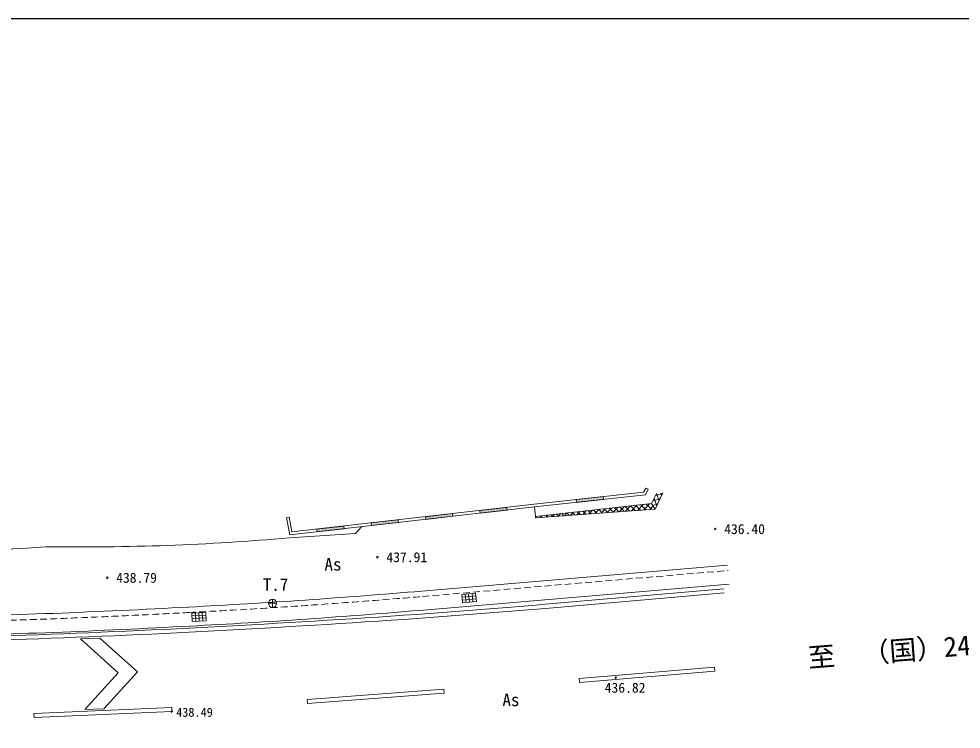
# Model space of a CAD drawing. Units: millimetres, scale not verified. Extents: x 5000 to 205306, y 4475 to 143512.
# Drawn here: x 123301 to 157922, y 117411 to 143512 of the extents above; entities that cross this region are included whole.
import ezdxf
from ezdxf.enums import TextEntityAlignment as Align

# ---------------------------------------------------------------- set-up
doc = ezdxf.new("R2010")
doc.units = ezdxf.units.MM
doc.header["$LTSCALE"] = 250
doc.linetypes.add('USER2', pattern=[1.5, 1, -0.5])
for name, color, linetype, lineweight in [('図枠', 7, 'Continuous', 25), ('基準点プロット', 7, 'Continuous', 13), ('汎用Layer', 7, 'Continuous', 13), ('独標', 7, 'Continuous', 13), ('現況', 7, 'Continuous', 13), ('道路標識', 7, 'Continuous', 13)]:
    doc.layers.add(name, color=color, linetype=linetype, lineweight=lineweight)
doc.layers.add('基準点点名', color=7, linetype='Continuous')
doc.styles.add('ＭＳ ゴシック', font='')
doc.styles.get('ＭＳ ゴシック').set_extended_font_data('MS Gothic')

msp = doc.modelspace()

# ---------------------------------------------------------------- hatches: boundary and pattern name
at = {"layer": '独標'}
for points in [[(148859.7, 124763.3, 0.41421), (148889.7, 124733.3, 0.41421)], [(136449.3, 123729.5, 0.41422), (136479.3, 123699.5, 0.41422)], [(145209.1, 119300.8, 0.41422), (145239.1, 119270.8, 0.41422)], [(128894.1, 118056.1, 0.41421), (128924.1, 118026.1, 0.41421)]]:
    msp.add_hatch(color=256, dxfattribs=at).paths.add_polyline_path(points)
h = msp.add_hatch(color=256, dxfattribs=at)
edge = h.paths.add_edge_path()
edge.add_ellipse((126550.8, 122973.8), major_axis=(23, 19.3), ratio=1, start_angle=140, end_angle=-40)
at = {"layer": '現況'}
for points in [[(144778.6, 125854.7), (143784.6, 125745.4), (143773.6, 125844.8), (144767.6, 125954.1)], [(139244.6, 125232.3), (138251.1, 125118.6), (138239.8, 125217.9), (139233.3, 125331.7)], [(141240.9, 125461), (140247.4, 125347.2), (140236, 125446.5), (141229.6, 125560.3)], [(137248.4, 125003.7), (136254.8, 124889.9), (136243.5, 124989.3), (137237, 125103.1)], [(135252.1, 124775.1), (134258.6, 124661.3), (134247.2, 124760.6), (135240.7, 124874.4)]]:
    msp.add_hatch(color=256, dxfattribs=at).paths.add_polyline_path(points)

# ---------------------------------------------------------------- linework, layer by layer
at = {"layer": '図枠'}
msp.add_lwpolyline([(5040.7, 5000), (205168.5, 5044), (205305.7, 143512), (5000, 143509.7)], close=True, dxfattribs=at)
at = {"layer": '基準点プロット'}
for p, q in [((132468.9, 122034.9), (132768.9, 122034.9)), ((132618.9, 121884.9), (132618.9, 122184.9))]:
    msp.add_line(p, q, dxfattribs=at)
msp.add_circle((132618.9, 122034.9), 150, dxfattribs=at)
at = {"layer": '独標'}
for points in [[(148859.7, 124763.3, 0.41421), (148889.7, 124733.3, 0.41421)], [(136449.3, 123729.5, 0.41422), (136479.3, 123699.5, 0.41422)], [(145209.1, 119300.8, 0.41422), (145239.1, 119270.8, 0.41422)], [(128894.1, 118056.1, 0.41421), (128924.1, 118026.1, 0.41421)]]:
    msp.add_lwpolyline(points, format="xyb", close=True, dxfattribs=at)
for centre, start, end in [((148889.7, 124763.3), 0, 180), ((136479.3, 123729.5), 0, 180), ((126550.8, 122973.8), 360, 180), ((126550.8, 122973.8), 180, 360), ((145239.1, 119300.8), 0, 180), ((128924.1, 118056.1), 0, 180)]:
    msp.add_arc(centre, 30, start, end, dxfattribs=at)
at = {"layer": '現況'}
for p, q in [((146419.9, 126223.6), (146330.6, 126268.7)), ((146732.5, 126066.1), (146546.4, 125697.1)), ((146683.5, 125499.1), (146963.6, 126094)), ((146688.5, 125979.1), (146954.6, 126074.8)), ((146826.9, 125803.5), (146732.5, 126066.1)), ((146917.3, 125995.4), (146885.2, 126084.6)), ((146470.2, 125688.8), (146257.9, 125467.9)), ((146352.2, 125675.8), (146546.5, 125489)), ((146546.4, 125697.1), (146683.5, 125499.1)), ((146590.4, 125784.3), (146864.3, 125882.9)), ((146595.2, 125626.7), (146773.9, 125691)), ((146736.5, 125611.6), (146639.4, 125881.6)), ((142282, 125227.9), (142243.7, 125575.8)), ((143212.7, 125330.4), (143124.1, 125238.3)), ((143244.8, 125333.9), (143328.7, 125253.3)), ((143445.4, 125356), (143348, 125254.7)), ((143439.1, 125355.3), (143529.9, 125268)), ((143678, 125381.6), (143571.8, 125271.1)), ((143633.3, 125376.7), (143731, 125282.7)), ((143910.7, 125407.2), (143795.6, 125287.5)), ((143827.5, 125398), (143932.1, 125297.5)), ((144143.4, 125432.8), (144019.5, 125303.9)), ((144021.7, 125419.4), (144133.2, 125312.2)), ((144215.9, 125440.8), (144334.3, 125326.9)), ((144376.1, 125458.4), (144243.3, 125320.3)), ((144410.1, 125462.1), (144535.4, 125341.7)), ((144608.8, 125484), (144467.2, 125336.7)), ((144604.3, 125483.5), (144736.5, 125356.4)), ((144841.5, 125509.6), (144691, 125353.1)), ((144798.5, 125504.9), (144937.6, 125371.2)), ((145074.1, 125535.2), (144914.9, 125369.5)), ((144992.8, 125526.2), (145138.7, 125385.9)), ((145306.8, 125560.8), (145138.7, 125385.9)), ((145187, 125547.6), (145339.8, 125400.6)), ((145539.5, 125586.4), (145362.5, 125402.3)), ((145381.2, 125569), (145541, 125415.4)), ((145575.4, 125590.3), (145742.1, 125430.1)), ((145772.2, 125612), (145586.4, 125418.7)), ((145769.6, 125611.7), (145943.2, 125444.8)), ((146004.9, 125637.6), (145810.2, 125435.1)), ((145963.8, 125633.1), (146144.3, 125459.6)), ((146237.5, 125663.2), (146034.1, 125451.5)), ((146158, 125654.4), (146345.4, 125474.3)), ((146605, 125612.6), (146481.7, 125484.3)), ((133131, 125180.5), (133229.1, 125199.8)), ((142282.1, 125219.1), (142323.2, 125179.6)), ((142514.6, 125253.6), (142452.6, 125189.1)), ((142468, 125248.4), (142524.3, 125194.3)), ((142662.2, 125269.8), (142725.4, 125209.1)), ((142747.3, 125279.2), (142676.4, 125205.5)), ((142856.4, 125291.2), (142926.5, 125223.8)), ((142980, 125304.8), (142900.3, 125221.9)), ((143050.6, 125312.5), (143127.6, 125238.5)), ((138109, 122486.1), (149342.5, 123441.3)), ((138168.7, 121788.6), (149401.8, 122743.8)), ((142639.9, 121999.4), (149204.2, 122569.4)), ((140090.2, 122305.4), (139584.1, 122256.7)), ((139700.7, 122371.5), (139730.4, 122063.7)), ((139827.3, 122383.6), (139856.9, 122075.9)), ((139953.8, 122395.8), (139983.4, 122088.1)), ((142652.8, 121849.9), (149217.1, 122420)), ((140100.1, 122202.8), (139594, 122154.1)), ((130171.5, 121600.5), (129663.7, 121574.1)), ((129785.3, 121683.6), (129801.4, 121374.8)), ((129912.3, 121690.2), (129928.3, 121381.4)), ((130039.2, 121696.8), (130055.3, 121388)), ((130176.9, 121497.6), (129669.1, 121471.2)), ((148857.3, 119686.9), (143891.7, 119269.9)), ((148869.9, 119537.4), (143904.2, 119120.4)), ((148869.9, 119537.4), (148857.3, 119686.9)), ((143904.2, 119120.4), (143891.7, 119269.9)), ((138916.7, 118881.6), (133898.3, 118502.9)), ((138928, 118732), (138916.7, 118881.6)), ((133909.6, 118353.3), (133898.3, 118502.9)), ((138928, 118732), (133909.6, 118353.3)), ((128917.8, 118205.9), (123855.3, 117990.5)), ((128924.1, 118056.1), (128917.8, 118205.9)), ((123855.3, 117990.5), (123861.7, 117840.6)), ((128924.1, 118056.1), (123861.7, 117840.6))]:
    msp.add_line(p, q, dxfattribs=at)
at = {"layer": '現況', "linetype": 'USER2'}
msp.add_line((138126.1, 122286.8), (149359.4, 123242), dxfattribs=at)
at = {"layer": '現況'}
for points in [[(146419.9, 126223.6), (146319.4, 126024.2), (142243.7, 125575.8), (133255.8, 124546.4), (133131, 125180.5)], [(146330.6, 126268.7), (146254.5, 126117.7), (142232.6, 125675.2), (133336.1, 124656.3), (133229.1, 125199.8)], [(142243.7, 125575.8), (146319.4, 126024.2), (146419.9, 126223.6)], [(133245.6, 124443.9), (135673.6, 124600.2), (135893.8, 124848.6)]]:
    msp.add_lwpolyline(points, dxfattribs=at)
for points in [[(142282, 125227.9), (142283, 125176.7), (146683.5, 125499.1), (146546.4, 125697.1)], [(144778.6, 125854.7), (143784.6, 125745.4), (143773.6, 125844.8), (144767.6, 125954.1)], [(139244.6, 125232.3), (138251.1, 125118.6), (138239.8, 125217.9), (139233.3, 125331.7)], [(141240.9, 125461), (140247.4, 125347.2), (140236, 125446.5), (141229.6, 125560.3)], [(137248.4, 125003.7), (136254.8, 124889.9), (136243.5, 124989.3), (137237, 125103.1)], [(135252.1, 124775.1), (134258.6, 124661.3), (134247.2, 124760.6), (135240.7, 124874.4)], [(140110, 122100.3), (139603.8, 122051.5), (139574.2, 122359.3), (140080.3, 122408)], [(130182.2, 121394.6), (129674.5, 121368.2), (129658.4, 121677), (130166.2, 121703.4)]]:
    msp.add_lwpolyline(points, close=True, dxfattribs=at)
for centre, radius, start, end in [((125645.5, 209668.3), 85562.7, 269.08905, 275.09604), ((114027.8, 262861.7), 139123.9, 269.69787, 274.22813), ((116953.8, 368001), 246424.7, 272.92861, 274.92484), ((113881.9, 404943.9), 283478.7, 271.15221, 273.16703), ((116257, 427742.7), 306879.5, 273.51695, 274.93189), ((116953.8, 368001), 247124.7, 272.92861, 274.92474), ((116257, 427742.7), 307029.5, 273.51698, 274.9319), ((113881.9, 404943.9), 284178.7, 271.15224, 273.16703), ((108830, 531415.7), 410814.2, 271.60489, 273.66385), ((108830, 531415.7), 410964.2, 271.60477, 273.66383)]:
    msp.add_arc(centre, radius, start, end, dxfattribs=at)
at = {"layer": '現況', "linetype": 'USER2'}
for centre, radius, start, end in [((116953.8, 368001), 246624.7, 272.92861, 274.92481), ((113881.9, 404943.9), 283678.7, 271.15222, 273.16703)]:
    msp.add_arc(centre, radius, start, end, dxfattribs=at)
at = {"layer": '道路標識'}
for p, q in [((126282.1, 120755.7), (125561.7, 120731.4)), ((126425.6, 118154.8), (125726.4, 118130.3))]:
    msp.add_line(p, q, dxfattribs=at)
for points in [[(125561.7, 120731.4), (126955.3, 119477), (125726.4, 118130.3)], [(126282.1, 120755.7), (127663.9, 119511.8), (126425.6, 118154.8)]]:
    msp.add_lwpolyline(points, dxfattribs=at)

# ---------------------------------------------------------------- texts
at = {"layer": '基準点点名', "style": 'ＭＳ ゴシック'}
msp.add_text('T.7', height=458.2, dxfattribs=at).set_placement((132733.2, 122356.5), align=Align.BOTTOM_CENTER)
at = {"layer": '汎用Layer', "style": 'ＭＳ ゴシック'}
for p in [(134529.4, 123103), (141069.2, 118121)]:
    msp.add_text('As', height=458.2, dxfattribs=at).set_placement(p, align=Align.BOTTOM_LEFT)
msp.add_text('至\u3000（国）246号線', height=733.1, rotation=4.428, dxfattribs=at).set_placement((152337.1, 119453), align=Align.BOTTOM_LEFT)
at = {"layer": '独標', "style": 'ＭＳ ゴシック'}
for s, height, p in [('436.40', 366.6, (149964.7, 124763.3)), ('437.91', 366.6, (137554.3, 123729.5)), ('438.79', 366.6, (127625.8, 122973.8)), ('436.82', 366.6, (145575.5, 118934.3)), ('438.49', 329.9, (129754.4, 118031))]:
    msp.add_text(s, height=height, dxfattribs=at).set_placement(p, align=Align.MIDDLE_CENTER)

doc.saveas('drawing.dxf')
